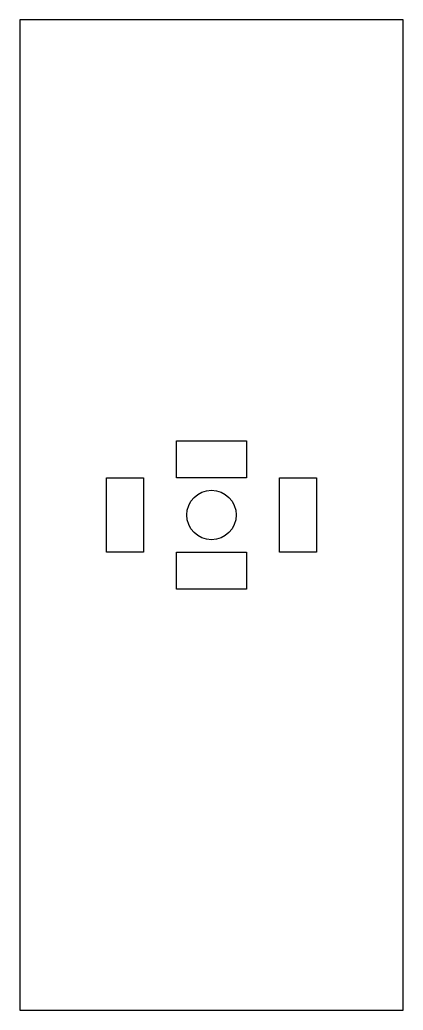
# Model space of a CAD drawing. Header units: millimetres. Extents: x -15.5 to 15.5, y -40 to 40.
import ezdxf

# ---------------------------------------------------------------- set-up
doc = ezdxf.new("R2010")
doc.units = ezdxf.units.MM
doc.layers.get('0').update_dxf_attribs({"linetype": 'CONTINUOUS'})

msp = doc.modelspace()

# ---------------------------------------------------------------- linework, layer by layer
for points in [[(-15.5, -40), (15.5, -40), (15.5, 40), (-15.5, 40)], [(2.833, 6), (2.833, 3), (-2.833, 3), (-2.833, 6)], [(-5.5, -3), (-8.5, -3), (-8.5, 3), (-5.5, 3)], [(8.5, -3), (5.5, -3), (5.5, 3), (8.5, 3)], [(2.833, -3), (2.833, -6), (-2.833, -6), (-2.833, -3)]]:
    msp.add_lwpolyline(points, close=True)
msp.add_circle((0, 0), 2)

doc.saveas('drawing.dxf')
